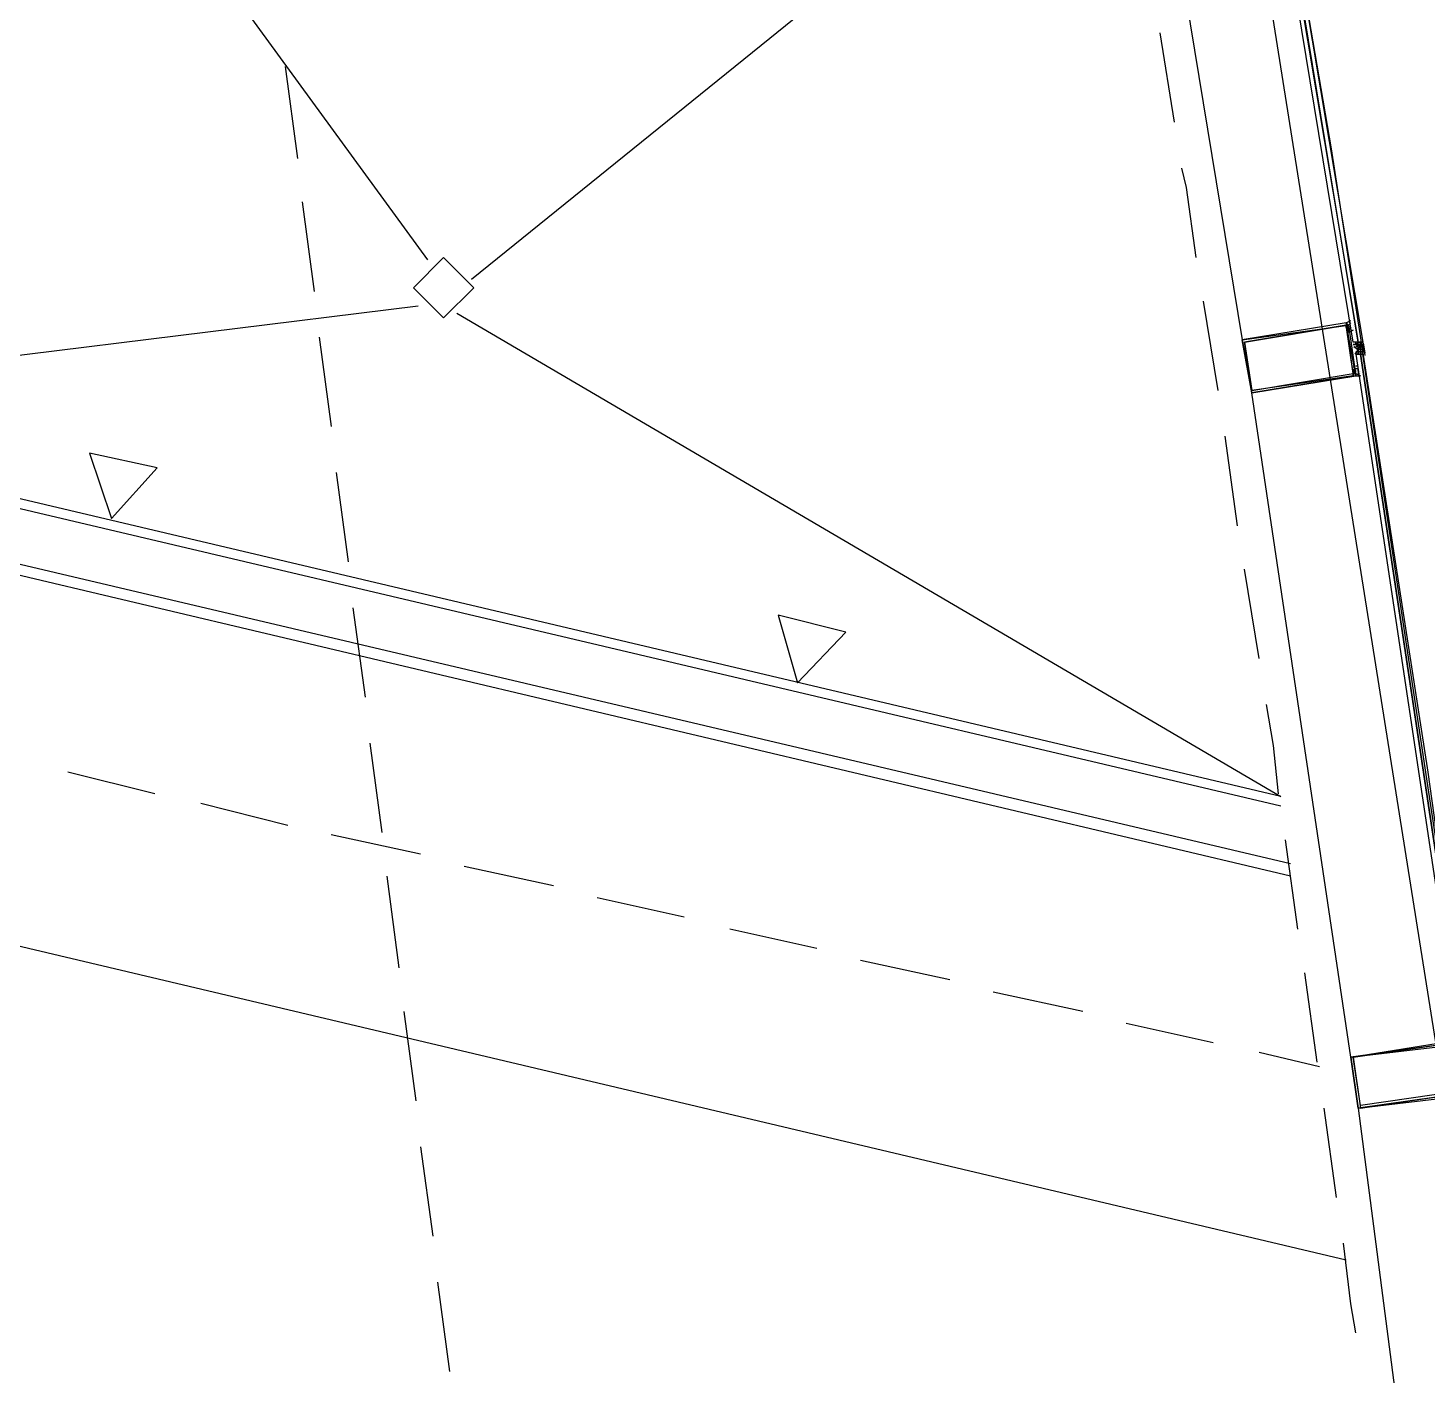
# Model space of a CAD drawing. Header units: feet. Extents: x -84 to 198, y -22 to 181.
# Drawn here: x 128.27 to 135.99, y 133.09 to 140.52 of the extents above; entities that cross this region are included whole.
import ezdxf

# ---------------------------------------------------------------- set-up
doc = ezdxf.new("R2010")
doc.units = ezdxf.units.FT
for name, color, linetype in [('A-AREA-UNIDAD', 30, 'CONTINUOUS'), ('A-LINEA', 7, 'CONTINUOUS'), ('A-LINEA-FINA', 9, 'CONTINUOUS')]:
    doc.layers.add(name, color=color, linetype=linetype)

msp = doc.modelspace()

# ---------------------------------------------------------------- linework, layer by layer
at = {"layer": 'A-AREA-UNIDAD'}
msp.add_lwpolyline([(136.128, 134.3822), (134.72, 143.2533), (134.08, 143.3422), (134, 143.5378), (131.2, 144.8178), (130.4, 144.9422), (130.112, 145.2978), (127.28, 146.4533), (126.672, 146.4889), (126.56, 146.7378), (123.648, 147.8222), (122.912, 147.8933), (122.848, 148.0889), (115.968, 150.2222), (115.2, 150.2578), (115.168, 150.4178), (111.968, 151.2178), (111.328, 151.2178), (111.28, 151.3778), (104.032, 152.7289)], dxfattribs=at)
at = {"layer": 'A-LINEA'}
for p, q in [((130.48, 139.2444), (127.2533, 143.6711)), ((134.3733, 142.4578), (134.9733, 138.8044)), ((130.72, 139.1378), (134.2667, 142.0044)), ((134.6, 140.0044), (134.52, 140.4978)), ((129.6933, 140.3111), (129.76, 139.8044)), ((129.7867, 139.5644), (129.8533, 139.0711)), ((135.1867, 136.2844), (123.2133, 139.1111)), ((135.1867, 136.2311), (123.2533, 139.0444)), ((126.0133, 138.4444), (130.4267, 138.9911)), ((134.84, 138.5244), (134.76, 139.0178)), ((130.64, 138.9511), (135.1867, 136.2844)), ((135.5733, 138.8844), (135.5733, 138.8844)), ((135.5867, 138.8844), (135.5867, 138.8844)), ((129.88, 138.8178), (129.9467, 138.3244)), ((135.5733, 138.8711), (135.5733, 138.8711)), ((135.5867, 138.8711), (135.5867, 138.8711)), ((135.5867, 138.8711), (135.5867, 138.8711)), ((135.5867, 138.7778), (135.5867, 138.7778)), ((135.6, 138.7778), (135.5867, 138.7778)), ((135.6, 138.7778), (135.6, 138.7911)), ((135.6, 138.7911), (135.6, 138.7911)), ((135.6, 138.7778), (135.6, 138.7778)), ((135.6, 138.7778), (135.6, 138.7778)), ((135.6, 138.7778), (135.6, 138.7778)), ((135.6, 138.7778), (135.6, 138.7778)), ((135.6, 138.7778), (135.6, 138.7778)), ((135.6, 138.7778), (135.6, 138.7778)), ((135.6, 138.7778), (135.6, 138.7778)), ((135.6, 138.7778), (135.6, 138.7778)), ((135.6, 138.7778), (135.6, 138.7778)), ((135.6, 138.7778), (135.6, 138.7778)), ((135.6, 138.7778), (135.6, 138.7778)), ((135.6, 138.7778), (135.6, 138.7778)), ((135.6, 138.7778), (135.6, 138.7778)), ((135.6, 138.7778), (135.6, 138.7778)), ((135.6, 138.7778), (135.6, 138.7778)), ((135.6, 138.7778), (135.6, 138.7778)), ((135.6, 138.7778), (135.6, 138.7778)), ((135.6, 138.7644), (135.6133, 138.7778)), ((135.6, 138.7778), (135.6, 138.7778)), ((135.6, 138.7778), (135.6133, 138.7778)), ((135.6, 138.7778), (135.6, 138.7778)), ((135.6, 138.7778), (135.6, 138.7778)), ((135.6, 138.7778), (135.6, 138.7778)), ((135.6133, 138.7778), (135.6, 138.7644)), ((135.6, 138.7778), (135.6, 138.7778)), ((135.6, 138.7778), (135.6, 138.7778)), ((135.6133, 138.7644), (135.6, 138.7644)), ((135.6, 138.7378), (135.6, 138.7378)), ((135.6, 138.7378), (135.6, 138.7378)), ((135.6133, 138.7378), (135.6, 138.7378)), ((135.6133, 138.7911), (135.6133, 138.7911)), ((135.6133, 138.7911), (135.6133, 138.7911)), ((135.6133, 138.7911), (135.6133, 138.7911)), ((135.6133, 138.7911), (135.6133, 138.7911)), ((135.6133, 138.7911), (135.6133, 138.7911)), ((135.6133, 138.7911), (135.6133, 138.7911)), ((135.6133, 138.7778), (135.6133, 138.7911)), ((135.6133, 138.7778), (135.6133, 138.7778)), ((135.6133, 138.7778), (135.6133, 138.7778)), ((135.6133, 138.7644), (135.6133, 138.7778)), ((135.6133, 138.7778), (135.6133, 138.7778)), ((135.6133, 138.7778), (135.6133, 138.7778)), ((135.6133, 138.7778), (135.6133, 138.7778)), ((135.6133, 138.7778), (135.6133, 138.7778)), ((135.6133, 138.7778), (135.6133, 138.7778)), ((135.6133, 138.7778), (135.6133, 138.7778)), ((135.6133, 138.7778), (135.6133, 138.7778)), ((135.6133, 138.7778), (135.6133, 138.7778)), ((135.6133, 138.7778), (135.6133, 138.7778)), ((135.6133, 138.7778), (135.6133, 138.7778)), ((135.6133, 138.7778), (135.6133, 138.7778)), ((135.6133, 138.7644), (135.6133, 138.7778)), ((135.6133, 138.7778), (135.6133, 138.7778)), ((135.6133, 138.7778), (135.6133, 138.7778)), ((135.6267, 138.7644), (135.6133, 138.7778)), ((135.6133, 138.7778), (135.6267, 138.7778)), ((135.6267, 138.7778), (135.6133, 138.7778)), ((135.6133, 138.7778), (135.6133, 138.7778)), ((135.6133, 138.7778), (135.6133, 138.7778)), ((135.6133, 138.7778), (135.6133, 138.7778)), ((135.6133, 138.7778), (135.6133, 138.7778)), ((135.6133, 138.7778), (135.6133, 138.7778)), ((135.6133, 138.7778), (135.6133, 138.7778)), ((135.6133, 138.7778), (135.6133, 138.7778)), ((135.6133, 138.7778), (135.6133, 138.7778)), ((135.6133, 138.7778), (135.6267, 138.7778)), ((135.6133, 138.7778), (135.6133, 138.7778)), ((135.6133, 138.7778), (135.6133, 138.7778)), ((135.6133, 138.7778), (135.6133, 138.7778)), ((135.6133, 138.7778), (135.6133, 138.7778)), ((135.6133, 138.7778), (135.6133, 138.7778)), ((135.6133, 138.7778), (135.6133, 138.7778)), ((135.6133, 138.7778), (135.6133, 138.7778)), ((135.6133, 138.7778), (135.6133, 138.7778)), ((135.6133, 138.7778), (135.6133, 138.7778)), ((135.6133, 138.7778), (135.6133, 138.7778)), ((135.6133, 138.7778), (135.6133, 138.7778)), ((135.6133, 138.7778), (135.6133, 138.7778)), ((135.6133, 138.7778), (135.6133, 138.7778)), ((135.6133, 138.7778), (135.6133, 138.7778)), ((135.6267, 138.7778), (135.6133, 138.7778)), ((135.6133, 138.7778), (135.6133, 138.7778)), ((135.6133, 138.7778), (135.6133, 138.7778)), ((135.6267, 138.7778), (135.6133, 138.7778)), ((135.6133, 138.7644), (135.6267, 138.7644)), ((135.6133, 138.7644), (135.6133, 138.7644)), ((135.6133, 138.7511), (135.6267, 138.7644)), ((135.6133, 138.7644), (135.6133, 138.7644)), ((135.6133, 138.7644), (135.6133, 138.7644)), ((135.6133, 138.7644), (135.6133, 138.7644)), ((135.6133, 138.7644), (135.6133, 138.7644)), ((135.6133, 138.7644), (135.6133, 138.7644)), ((135.6133, 138.7644), (135.6133, 138.7644)), ((135.6133, 138.7644), (135.6133, 138.7644)), ((135.6133, 138.7644), (135.6133, 138.7644)), ((135.6133, 138.7644), (135.6133, 138.7644)), ((135.6133, 138.7644), (135.6133, 138.7644)), ((135.6133, 138.7644), (135.6267, 138.7644)), ((135.6133, 138.7644), (135.6133, 138.7644)), ((135.6133, 138.7644), (135.6133, 138.7644)), ((135.6133, 138.7644), (135.6133, 138.7644)), ((135.6133, 138.7644), (135.6133, 138.7644)), ((135.6133, 138.7644), (135.6133, 138.7644)), ((135.6133, 138.7644), (135.6133, 138.7644)), ((135.6133, 138.7644), (135.6133, 138.7644)), ((135.6133, 138.7644), (135.6133, 138.7644)), ((135.6133, 138.7644), (135.6133, 138.7644)), ((135.6133, 138.7644), (135.6133, 138.7644)), ((135.6133, 138.7644), (135.6133, 138.7644)), ((135.6133, 138.7644), (135.6133, 138.7644)), ((135.6133, 138.7644), (135.6267, 138.7644)), ((135.6133, 138.7644), (135.6133, 138.7644)), ((135.6133, 138.7644), (135.6267, 138.7644)), ((135.6133, 138.7644), (135.6133, 138.7644)), ((135.6133, 138.7644), (135.6133, 138.7644)), ((135.6133, 138.7644), (135.6133, 138.7644)), ((135.6133, 138.7644), (135.6133, 138.7644)), ((135.6133, 138.7644), (135.6133, 138.7644)), ((135.6133, 138.7644), (135.6133, 138.7644)), ((135.6133, 138.7644), (135.6133, 138.7644)), ((135.6133, 138.7511), (135.6133, 138.7644)), ((135.6133, 138.7511), (135.6133, 138.7644)), ((135.6133, 138.7511), (135.6133, 138.7511)), ((135.6267, 138.7511), (135.6133, 138.7511)), ((135.6133, 138.7511), (135.6133, 138.7511)), ((135.6133, 138.7511), (135.6133, 138.7511)), ((135.6133, 138.7511), (135.6133, 138.7511)), ((135.6133, 138.7511), (135.6133, 138.7511)), ((135.6133, 138.7511), (135.6133, 138.7511)), ((135.6133, 138.7511), (135.6133, 138.7511)), ((135.6133, 138.7511), (135.6133, 138.7511)), ((135.6133, 138.7511), (135.6133, 138.7511)), ((135.6133, 138.7511), (135.6133, 138.7378)), ((135.6133, 138.7511), (135.6133, 138.7511)), ((135.6133, 138.7511), (135.6133, 138.7511)), ((135.6133, 138.7511), (135.6133, 138.7511)), ((135.6133, 138.7511), (135.6133, 138.7511)), ((135.6133, 138.7511), (135.6133, 138.7511)), ((135.6133, 138.7511), (135.6133, 138.7511)), ((135.6133, 138.7511), (135.6133, 138.7511)), ((135.6133, 138.7511), (135.6267, 138.7511)), ((135.6133, 138.7511), (135.6133, 138.7511)), ((135.6133, 138.7511), (135.6133, 138.7511)), ((135.6133, 138.7511), (135.6133, 138.7511)), ((135.6267, 138.7511), (135.6133, 138.7511)), ((135.6133, 138.7511), (135.6133, 138.7511)), ((135.6133, 138.7511), (135.6133, 138.7511)), ((135.6267, 138.7511), (135.6133, 138.7511)), ((135.6133, 138.7378), (135.6133, 138.7378)), ((135.6133, 138.7378), (135.6133, 138.7378)), ((135.6133, 138.7378), (135.6133, 138.7378)), ((135.6133, 138.7378), (135.6267, 138.7378)), ((135.6133, 138.7378), (135.6133, 138.7378)), ((135.6133, 138.7378), (135.6133, 138.7378)), ((135.6133, 138.7378), (135.6133, 138.7378)), ((135.6133, 138.7378), (135.6133, 138.7378)), ((135.6133, 138.7378), (135.6133, 138.7378)), ((135.6133, 138.7378), (135.6133, 138.7378)), ((135.6133, 138.7378), (135.6133, 138.7378)), ((135.6133, 138.7378), (135.6133, 138.7378)), ((135.6133, 138.7378), (135.6133, 138.7378)), ((135.6133, 138.7378), (135.6133, 138.7378)), ((135.6133, 138.7378), (135.6133, 138.7378)), ((135.6133, 138.7378), (135.6133, 138.7378)), ((135.6267, 138.7378), (135.6133, 138.7378)), ((135.6133, 138.7378), (135.6133, 138.7378)), ((135.6267, 138.7378), (135.6133, 138.7378)), ((135.6133, 138.7244), (135.6133, 138.7378)), ((135.6133, 138.7378), (135.6133, 138.7378)), ((135.6133, 138.7378), (135.6133, 138.7378)), ((135.6133, 138.7378), (135.6133, 138.7378)), ((135.6133, 138.7378), (135.6267, 138.7378)), ((135.6133, 138.7378), (135.6133, 138.7378)), ((135.6133, 138.7378), (135.6133, 138.7378)), ((135.6133, 138.7378), (135.6133, 138.7378)), ((135.6133, 138.7378), (135.6133, 138.7378)), ((135.6133, 138.7378), (135.6133, 138.7378)), ((135.6133, 138.7378), (135.6133, 138.7378)), ((135.6133, 138.7378), (135.6133, 138.7244)), ((135.6133, 138.7378), (135.6133, 138.7244)), ((135.6133, 138.7378), (135.6133, 138.7378)), ((135.6133, 138.7378), (135.6133, 138.7378)), ((135.6267, 138.7911), (135.6267, 138.7911)), ((135.6267, 138.7911), (135.6267, 138.7911)), ((135.6267, 138.7778), (135.6267, 138.7911)), ((135.6267, 138.7911), (135.6267, 138.7911)), ((135.6267, 138.7911), (135.6267, 138.7911)), ((135.6267, 138.7911), (135.6267, 138.7911)), ((135.6267, 138.7911), (135.6267, 138.7911)), ((135.6267, 138.7911), (135.6267, 138.7911)), ((135.6267, 138.7911), (135.6267, 138.7911)), ((135.6267, 138.7911), (135.6267, 138.7911)), ((135.6267, 138.7911), (135.6267, 138.7911)), ((135.6267, 138.7911), (135.6267, 138.7911)), ((135.6267, 138.7778), (135.6267, 138.7911)), ((135.6267, 138.7911), (135.6267, 138.7911)), ((135.6267, 138.7911), (135.6267, 138.7911)), ((135.6267, 138.7911), (135.6267, 138.7911)), ((135.64, 138.7911), (135.6267, 138.7911)), ((135.6267, 138.7911), (135.6267, 138.7911)), ((135.64, 138.7911), (135.6267, 138.7911)), ((135.6267, 138.7778), (135.6267, 138.7778)), ((135.6267, 138.7778), (135.6267, 138.7778)), ((135.6267, 138.7778), (135.6267, 138.7778)), ((135.6267, 138.7778), (135.6267, 138.7778)), ((135.6267, 138.7778), (135.6267, 138.7778)), ((135.6267, 138.7778), (135.6267, 138.7778)), ((135.6267, 138.7778), (135.64, 138.7778)), ((135.6267, 138.7778), (135.6267, 138.7778)), ((135.6267, 138.7778), (135.6267, 138.7778)), ((135.6267, 138.7778), (135.6267, 138.7778)), ((135.6267, 138.7778), (135.6267, 138.7778)), ((135.6267, 138.7778), (135.6267, 138.7778)), ((135.6267, 138.7778), (135.6267, 138.7778)), ((135.6267, 138.7644), (135.6267, 138.7778)), ((135.6267, 138.7644), (135.6267, 138.7778)), ((135.6267, 138.7644), (135.6267, 138.7778)), ((135.6267, 138.7778), (135.6267, 138.7778)), ((135.6267, 138.7778), (135.6267, 138.7778)), ((135.6267, 138.7778), (135.6267, 138.7778)), ((135.6267, 138.7778), (135.6267, 138.7778)), ((135.6267, 138.7778), (135.6267, 138.7778)), ((135.6267, 138.7778), (135.6267, 138.7778)), ((135.6267, 138.7778), (135.6267, 138.7778)), ((135.6267, 138.7778), (135.6267, 138.7778)), ((135.6267, 138.7778), (135.6267, 138.7778)), ((135.6267, 138.7778), (135.6267, 138.7778)), ((135.6267, 138.7778), (135.6267, 138.7778)), ((135.6267, 138.7778), (135.6267, 138.7778)), ((135.6267, 138.7778), (135.6267, 138.7778)), ((135.6267, 138.7778), (135.6267, 138.7778)), ((135.6267, 138.7778), (135.6267, 138.7644)), ((135.6267, 138.7778), (135.6267, 138.7778)), ((135.64, 138.7778), (135.6267, 138.7778)), ((135.6267, 138.7644), (135.6267, 138.7778)), ((135.6267, 138.7644), (135.6267, 138.7778)), ((135.6267, 138.7778), (135.6267, 138.7778)), ((135.6267, 138.7778), (135.6267, 138.7778)), ((135.6267, 138.7778), (135.6267, 138.7778)), ((135.6267, 138.7778), (135.6267, 138.7644)), ((135.6267, 138.7644), (135.6267, 138.7778)), ((135.6267, 138.7778), (135.6267, 138.7778)), ((135.6267, 138.7778), (135.6267, 138.7778)), ((135.6267, 138.7778), (135.6267, 138.7778)), ((135.6267, 138.7644), (135.64, 138.7778)), ((135.6267, 138.7778), (135.6267, 138.7778)), ((135.6267, 138.7778), (135.6267, 138.7778)), ((135.6267, 138.7778), (135.6267, 138.7778)), ((135.6267, 138.7644), (135.6267, 138.7644)), ((135.6267, 138.7644), (135.6267, 138.7644)), ((135.6267, 138.7644), (135.6267, 138.7644)), ((135.6267, 138.7644), (135.6267, 138.7644)), ((135.6267, 138.7644), (135.6267, 138.7644)), ((135.6267, 138.7644), (135.6267, 138.7644)), ((135.6267, 138.7644), (135.6267, 138.7644)), ((135.6267, 138.7644), (135.6267, 138.7644)), ((135.6267, 138.7644), (135.6267, 138.7644)), ((135.64, 138.7644), (135.6267, 138.7644)), ((135.6267, 138.7644), (135.6267, 138.7644)), ((135.6267, 138.7644), (135.6267, 138.7644)), ((135.6267, 138.7644), (135.6267, 138.7644)), ((135.6267, 138.7644), (135.6267, 138.7644)), ((135.6267, 138.7644), (135.6267, 138.7644)), ((135.6267, 138.7644), (135.64, 138.7644)), ((135.6267, 138.7644), (135.6267, 138.7644)), ((135.6267, 138.7644), (135.6267, 138.7644)), ((135.6267, 138.7644), (135.6267, 138.7511)), ((135.6267, 138.7644), (135.6267, 138.7644)), ((135.64, 138.7644), (135.6267, 138.7644)), ((135.6267, 138.7644), (135.6267, 138.7644)), ((135.6267, 138.7644), (135.6267, 138.7644)), ((135.6267, 138.7644), (135.6267, 138.7644)), ((135.6267, 138.7644), (135.6267, 138.7644)), ((135.6267, 138.7644), (135.6267, 138.7644)), ((135.6267, 138.7644), (135.6267, 138.7644)), ((135.6267, 138.7644), (135.6267, 138.7644)), ((135.6267, 138.7644), (135.6267, 138.7644)), ((135.6267, 138.7644), (135.6267, 138.7644)), ((135.6267, 138.7644), (135.6267, 138.7644)), ((135.6267, 138.7644), (135.6267, 138.7644)), ((135.6267, 138.7644), (135.6267, 138.7644)), ((135.6267, 138.7644), (135.6267, 138.7644)), ((135.6267, 138.7644), (135.6267, 138.7644)), ((135.6267, 138.7644), (135.6267, 138.7644)), ((135.6267, 138.7644), (135.6267, 138.7644)), ((135.6267, 138.7644), (135.6267, 138.7644)), ((135.6267, 138.7644), (135.6267, 138.7644)), ((135.6267, 138.7644), (135.6267, 138.7644)), ((135.6267, 138.7644), (135.6267, 138.7644)), ((135.6267, 138.7644), (135.6267, 138.7511)), ((135.6267, 138.7644), (135.6267, 138.7644)), ((135.6267, 138.7644), (135.6267, 138.7644)), ((135.6267, 138.7644), (135.6267, 138.7644)), ((135.6267, 138.7644), (135.6267, 138.7644)), ((135.6267, 138.7644), (135.6267, 138.7644)), ((135.64, 138.7644), (135.6267, 138.7644)), ((135.64, 138.7644), (135.6267, 138.7644)), ((135.64, 138.7644), (135.6267, 138.7644)), ((135.6267, 138.7644), (135.6267, 138.7644)), ((135.6267, 138.7644), (135.6267, 138.7644)), ((135.6267, 138.7644), (135.6267, 138.7644)), ((135.64, 138.7644), (135.6267, 138.7644)), ((135.64, 138.7644), (135.6267, 138.7644)), ((135.6267, 138.7511), (135.6267, 138.7511)), ((135.6267, 138.7511), (135.6267, 138.7511)), ((135.6267, 138.7511), (135.6267, 138.7511)), ((135.6267, 138.7511), (135.6267, 138.7511)), ((135.6267, 138.7511), (135.6267, 138.7511)), ((135.6267, 138.7511), (135.6267, 138.7511)), ((135.6267, 138.7511), (135.6267, 138.7511)), ((135.6267, 138.7511), (135.6267, 138.7511)), ((135.6267, 138.7511), (135.6267, 138.7511)), ((135.6267, 138.7511), (135.64, 138.7511)), ((135.6267, 138.7511), (135.6267, 138.7511)), ((135.6267, 138.7511), (135.6267, 138.7511)), ((135.6267, 138.7511), (135.6267, 138.7511)), ((135.6267, 138.7511), (135.6267, 138.7511)), ((135.6267, 138.7511), (135.6267, 138.7511)), ((135.6267, 138.7511), (135.6267, 138.7511)), ((135.6267, 138.7511), (135.6267, 138.7511)), ((135.6267, 138.7511), (135.6267, 138.7511)), ((135.6267, 138.7511), (135.64, 138.7511)), ((135.64, 138.7511), (135.6267, 138.7511)), ((135.6267, 138.7511), (135.64, 138.7511)), ((135.64, 138.7511), (135.6267, 138.7511)), ((135.6267, 138.7511), (135.6267, 138.7511)), ((135.6267, 138.7511), (135.6267, 138.7511)), ((135.6267, 138.7511), (135.64, 138.7511)), ((135.6267, 138.7511), (135.6267, 138.7378)), ((135.6267, 138.7511), (135.6267, 138.7378)), ((135.6267, 138.7511), (135.6267, 138.7511)), ((135.6267, 138.7511), (135.6267, 138.7378)), ((135.6267, 138.7511), (135.6267, 138.7511)), ((135.6267, 138.7511), (135.6267, 138.7511)), ((135.6267, 138.7511), (135.64, 138.7511)), ((135.6267, 138.7511), (135.6267, 138.7511)), ((135.6267, 138.7511), (135.6267, 138.7511)), ((135.6267, 138.7511), (135.6267, 138.7511)), ((135.6267, 138.7511), (135.6267, 138.7511)), ((135.6267, 138.7511), (135.6267, 138.7511)), ((135.6267, 138.7511), (135.6267, 138.7378)), ((135.6267, 138.7511), (135.6267, 138.7511)), ((135.6267, 138.7511), (135.6267, 138.7511)), ((135.6267, 138.7511), (135.6267, 138.7511)), ((135.6267, 138.7511), (135.6267, 138.7378)), ((135.6267, 138.7511), (135.6267, 138.7511)), ((135.6267, 138.7511), (135.6267, 138.7511)), ((135.6267, 138.7511), (135.64, 138.7511)), ((135.6267, 138.7511), (135.6267, 138.7378)), ((135.6267, 138.7511), (135.6267, 138.7511)), ((135.6267, 138.7511), (135.6267, 138.7511)), ((135.6267, 138.7511), (135.6267, 138.7511)), ((135.6267, 138.7511), (135.6267, 138.7511)), ((135.6267, 138.7511), (135.6267, 138.7511)), ((135.6267, 138.7511), (135.6267, 138.7511)), ((135.6267, 138.7511), (135.6267, 138.7511)), ((135.6267, 138.7511), (135.6267, 138.7511)), ((135.6267, 138.7511), (135.6267, 138.7511)), ((135.6267, 138.7511), (135.6267, 138.7511)), ((135.6267, 138.7511), (135.6267, 138.7511)), ((135.6267, 138.7511), (135.6267, 138.7511)), ((135.6267, 138.7378), (135.6267, 138.7378)), ((135.6267, 138.7378), (135.6267, 138.7378)), ((135.6267, 138.7378), (135.6267, 138.7378)), ((135.6267, 138.7378), (135.6267, 138.7378)), ((135.6267, 138.7378), (135.6267, 138.7378)), ((135.6267, 138.7378), (135.6267, 138.7378)), ((135.6267, 138.7378), (135.6267, 138.7378)), ((135.6267, 138.7378), (135.6267, 138.7378)), ((135.6267, 138.7378), (135.6267, 138.7378)), ((135.6267, 138.7378), (135.6267, 138.7378)), ((135.6267, 138.7378), (135.6267, 138.7378)), ((135.6267, 138.7378), (135.6267, 138.7378)), ((135.6267, 138.7378), (135.6267, 138.7378)), ((135.6267, 138.7378), (135.6267, 138.7378)), ((135.6267, 138.7378), (135.6267, 138.7378)), ((135.6267, 138.7378), (135.6267, 138.7378)), ((135.6267, 138.7378), (135.6267, 138.7378)), ((135.6267, 138.7378), (135.6267, 138.7378)), ((135.6267, 138.7378), (135.6267, 138.7378)), ((135.6267, 138.7378), (135.6267, 138.7378)), ((135.6267, 138.7378), (135.6267, 138.7378)), ((135.6267, 138.7378), (135.6267, 138.7378)), ((135.6267, 138.7378), (135.6267, 138.7378)), ((135.6267, 138.7378), (135.6267, 138.7378)), ((135.6267, 138.7378), (135.6267, 138.7378)), ((135.6267, 138.7378), (135.64, 138.7378)), ((135.6267, 138.7378), (135.64, 138.7378)), ((135.6267, 138.7378), (135.6267, 138.7378)), ((135.6267, 138.7378), (135.6267, 138.7378)), ((135.6267, 138.7378), (135.6267, 138.7378)), ((135.6267, 138.7378), (135.6267, 138.7244)), ((135.6267, 138.7378), (135.6267, 138.7378)), ((135.6267, 138.7378), (135.6267, 138.7378)), ((135.6267, 138.7378), (135.6267, 138.7378)), ((135.6267, 138.7378), (135.6267, 138.7378)), ((135.6267, 138.7378), (135.6267, 138.7378)), ((135.6267, 138.7378), (135.6267, 138.7378)), ((135.6267, 138.7378), (135.6267, 138.7378)), ((135.6267, 138.7378), (135.6267, 138.7378)), ((135.6267, 138.7378), (135.6267, 138.7378)), ((135.6267, 138.7378), (135.6267, 138.7378)), ((135.6267, 138.7378), (135.6267, 138.7378)), ((135.6267, 138.7378), (135.6267, 138.7378)), ((135.6267, 138.7378), (135.6267, 138.7378)), ((135.6267, 138.7378), (135.6267, 138.7378)), ((135.6267, 138.7378), (135.6267, 138.7378)), ((135.6267, 138.7378), (135.6267, 138.7378)), ((135.6267, 138.7378), (135.6267, 138.7378)), ((135.6267, 138.7378), (135.6267, 138.7378)), ((135.6267, 138.7378), (135.6267, 138.7378)), ((135.6267, 138.7378), (135.6267, 138.7378)), ((135.6267, 138.7378), (135.6267, 138.7378)), ((135.6267, 138.7378), (135.6267, 138.7378)), ((135.6267, 138.7378), (135.6267, 138.7378)), ((135.64, 138.7911), (135.64, 138.7911)), ((135.64, 138.7911), (135.64, 138.7911)), ((135.64, 138.7911), (135.64, 138.7911)), ((135.64, 138.7911), (135.64, 138.7911)), ((135.64, 138.7911), (135.64, 138.7911)), ((135.64, 138.7778), (135.64, 138.7778)), ((135.64, 138.7778), (135.64, 138.7778)), ((135.64, 138.7778), (135.64, 138.7778)), ((135.64, 138.7778), (135.64, 138.7778)), ((135.64, 138.7778), (135.64, 138.7778)), ((135.64, 138.7778), (135.64, 138.7778)), ((135.64, 138.7778), (135.64, 138.7778)), ((135.64, 138.7778), (135.64, 138.7778)), ((135.64, 138.7778), (135.64, 138.7778)), ((135.64, 138.7778), (135.64, 138.7778)), ((135.64, 138.7511), (135.64, 138.7644)), ((135.64, 138.7644), (135.64, 138.7644)), ((135.64, 138.7644), (135.64, 138.7644)), ((135.64, 138.7644), (135.64, 138.7644)), ((135.64, 138.7644), (135.64, 138.7644)), ((135.64, 138.7644), (135.64, 138.7644)), ((135.64, 138.7644), (135.64, 138.7644)), ((135.64, 138.7644), (135.64, 138.7644)), ((135.64, 138.7644), (135.64, 138.7644)), ((135.64, 138.7644), (135.64, 138.7644)), ((135.64, 138.7644), (135.64, 138.7644)), ((135.64, 138.7644), (135.64, 138.7644)), ((135.64, 138.7644), (135.64, 138.7644)), ((135.64, 138.7644), (135.64, 138.7644)), ((135.64, 138.7644), (135.64, 138.7644)), ((135.64, 138.7644), (135.64, 138.7644)), ((135.64, 138.7644), (135.64, 138.7644)), ((135.64, 138.7644), (135.64, 138.7644)), ((135.64, 138.7511), (135.64, 138.7511)), ((135.64, 138.7511), (135.64, 138.7511)), ((135.64, 138.7511), (135.64, 138.7378)), ((135.64, 138.7511), (135.64, 138.7511)), ((135.64, 138.7511), (135.64, 138.7511)), ((135.64, 138.7511), (135.64, 138.7511)), ((135.64, 138.7511), (135.64, 138.7511)), ((135.64, 138.7511), (135.64, 138.7511)), ((135.64, 138.7511), (135.64, 138.7511)), ((135.64, 138.7511), (135.64, 138.7511)), ((135.64, 138.7511), (135.64, 138.7511)), ((135.64, 138.7511), (135.64, 138.7511)), ((135.64, 138.7511), (135.64, 138.7511)), ((135.64, 138.7511), (135.64, 138.7511)), ((135.64, 138.7511), (135.64, 138.7511)), ((135.64, 138.7511), (135.64, 138.7511)), ((135.64, 138.7511), (135.64, 138.7511)), ((135.64, 138.7511), (135.64, 138.7511)), ((135.64, 138.7511), (135.64, 138.7511)), ((135.64, 138.7511), (135.64, 138.7511)), ((135.64, 138.7511), (135.64, 138.7511)), ((135.64, 138.7511), (135.64, 138.7511)), ((135.64, 138.7511), (135.64, 138.7511)), ((135.64, 138.7511), (135.64, 138.7511)), ((135.64, 138.7511), (135.64, 138.7511)), ((135.64, 138.7511), (135.64, 138.7511)), ((135.64, 138.7511), (135.64, 138.7511)), ((135.64, 138.7511), (135.64, 138.7511)), ((135.64, 138.7511), (135.64, 138.7511)), ((135.64, 138.7378), (135.64, 138.7378)), ((135.64, 138.7378), (135.64, 138.7378)), ((135.64, 138.7378), (135.64, 138.7378)), ((135.64, 138.7378), (135.64, 138.7378)), ((135.64, 138.7378), (135.64, 138.7378)), ((135.64, 138.7378), (135.64, 138.7378)), ((135.64, 138.7378), (135.64, 138.7378)), ((135.64, 138.7378), (135.64, 138.7378)), ((135.64, 138.7378), (135.64, 138.7378)), ((135.64, 138.7378), (135.64, 138.7378)), ((135.64, 138.7378), (135.64, 138.7378)), ((135.64, 138.7378), (135.64, 138.7378)), ((135.64, 138.7378), (135.64, 138.7244)), ((135.64, 138.7378), (135.64, 138.7378)), ((135.64, 138.7378), (135.64, 138.7378)), ((135.64, 138.7378), (135.64, 138.7378)), ((135.64, 138.7378), (135.64, 138.7378)), ((135.64, 138.7378), (135.64, 138.7378)), ((135.64, 138.7378), (135.64, 138.7378)), ((135.64, 138.7378), (135.64, 138.7378)), ((135.64, 138.7244), (135.64, 138.7378)), ((135.64, 138.7378), (135.64, 138.7378)), ((135.64, 138.7244), (135.64, 138.7378)), ((135.6413, 138.7863), (135.6508, 138.7291)), ((135.6416, 138.7743), (135.6502, 138.717)), ((135.24, 135.9111), (123.48, 138.6844)), ((135.6, 138.7244), (135.6, 138.7244)), ((135.6, 138.7244), (135.6, 138.7244)), ((135.6, 138.7244), (135.6, 138.7244)), ((135.6, 138.7244), (135.6, 138.7244)), ((135.6133, 138.7244), (135.6133, 138.7244)), ((135.6133, 138.7244), (135.6133, 138.7244)), ((135.6133, 138.7244), (135.6133, 138.7244)), ((135.6133, 138.7244), (135.6133, 138.7244)), ((135.6133, 138.7244), (135.6133, 138.7244)), ((135.6133, 138.7244), (135.6133, 138.7244)), ((135.6133, 138.7244), (135.6133, 138.7244)), ((135.6133, 138.7244), (135.6133, 138.7244)), ((135.6267, 138.7244), (135.6133, 138.7244)), ((135.6267, 138.7244), (135.6267, 138.7244)), ((135.6267, 138.7244), (135.6267, 138.7244)), ((135.6267, 138.7244), (135.6267, 138.7244)), ((135.6267, 138.7244), (135.6267, 138.7244)), ((135.6267, 138.7244), (135.6267, 138.7244)), ((135.6267, 138.7244), (135.6267, 138.7244)), ((135.6267, 138.7244), (135.6267, 138.7244)), ((135.64, 138.7244), (135.64, 138.7244)), ((135.64, 138.7244), (135.64, 138.7244)), ((135.64, 138.7244), (135.64, 138.7244)), ((135.64, 138.7244), (135.64, 138.7244)), ((135.64, 138.7244), (135.64, 138.7244)), ((135.64, 138.7244), (135.64, 138.7244)), ((135.64, 138.7244), (135.64, 138.7244)), ((135.64, 138.7244), (135.64, 138.7244)), ((135.24, 135.8444), (123.52, 138.6178)), ((135.6133, 138.6444), (135.6133, 138.6311)), ((135.6133, 138.6311), (135.6133, 138.6178)), ((135.6133, 138.6311), (135.6133, 138.6178)), ((135.6133, 138.6178), (135.6133, 138.6044)), ((135.6267, 138.6311), (135.6267, 138.6311)), ((135.6267, 138.6178), (135.6267, 138.6178)), ((135.6267, 138.6178), (135.6267, 138.6178)), ((135.5733, 134.8444), (135.0267, 138.5111)), ((134.9467, 137.7778), (134.88, 138.2711)), ((129.9733, 138.0711), (130.04, 137.5778)), ((135.0667, 137.0444), (134.9867, 137.5378)), ((130.0667, 137.3244), (130.1333, 136.8311)), ((130.16, 136.5778), (130.2267, 136.0844)), ((128.9733, 136.2978), (128.4933, 136.4178)), ((135.5467, 133.7244), (125.0133, 136.2178)), ((129.7067, 136.1244), (129.2267, 136.2444)), ((130.44, 135.9644), (129.9467, 136.0711)), ((135.28, 135.5511), (135.2133, 136.0444)), ((131.1733, 135.7911), (130.68, 135.8978)), ((130.2533, 135.8444), (130.32, 135.3378)), ((131.8933, 135.6178), (131.4133, 135.7244)), ((132.6267, 135.4444), (132.1467, 135.5511)), ((133.36, 135.2711), (132.8667, 135.3778)), ((135.3867, 134.8178), (135.32, 135.3111)), ((134.0933, 135.0978), (133.6, 135.2044)), ((130.3467, 135.0978), (130.4133, 134.6044)), ((134.8133, 134.9244), (134.3333, 135.0311)), ((135.4, 134.7911), (135.0667, 134.8711)), ((135.4933, 134.0711), (135.4267, 134.5644)), ((135.6133, 134.5644), (136.0933, 130.8844)), ((130.44, 134.3511), (130.5067, 133.8578)), ((130.5333, 133.6044), (130.6, 133.1111))]:
    msp.add_line(p, q, dxfattribs=at)
for points in [[(138.3067, 108.7111), (138.2133, 112.1778), (138.0667, 115.6578), (137.8533, 119.1244), (137.6, 122.5911), (137.28, 126.0578), (136.9067, 129.5244), (136.48, 132.9778), (136, 136.4178), (135.4667, 139.8578), (134.88, 143.2844)], [(134.96, 142.6844), (135.6133, 138.7911), (135.6, 138.7911), (135.5867, 138.7911), (134.9467, 142.6711), (134.9467, 142.6844), (134.96, 142.6844)], [(134.9867, 142.6844), (135.64, 138.7911), (135.6133, 138.7911), (134.9733, 142.6844), (134.9867, 142.6844)], [(134.72, 139.2578), (134.6667, 139.6444), (134.64, 139.7511)], [(130.7333, 139.0911), (130.5667, 139.2578), (130.4, 139.0911), (130.5667, 138.9244), (130.7333, 139.0911)], [(134.9733, 138.8044), (135.0267, 138.5111), (135.6, 138.6044), (135.5467, 138.8978), (134.9733, 138.8044)], [(135.0267, 138.5111), (134.9733, 138.8044), (135.56, 138.8844), (135.6, 138.6044), (135.0267, 138.5111)], [(134.9867, 138.7911), (135.0267, 138.5244), (135.5867, 138.6178), (135.5467, 138.8844), (134.9867, 138.7911)], [(135.0267, 138.5244), (134.9867, 138.7911), (135.5467, 138.8844), (135.5867, 138.6044), (135.0267, 138.5244)], [(135.56, 138.8844), (135.5467, 138.8978), (135.5467, 138.8978), (135.5733, 138.9111), (135.5733, 138.9111)], [(135.5867, 138.8578), (135.5867, 138.8578), (135.5867, 138.8578), (135.56, 138.8444), (135.56, 138.8444), (135.56, 138.8711), (135.56, 138.8711), (135.56, 138.8711), (135.56, 138.8711), (135.5467, 138.8711), (135.5467, 138.8711), (135.5467, 138.8711), (135.5467, 138.8844), (135.5467, 138.8844), (135.5467, 138.8844), (135.56, 138.8844), (135.56, 138.8844), (135.56, 138.8844), (135.56, 138.8844), (135.5733, 138.8978), (135.5733, 138.8978), (135.5733, 138.8978)], [(135.56, 138.8844), (135.5467, 138.8711), (135.5467, 138.8711), (135.5467, 138.8711), (135.5467, 138.8844), (135.5467, 138.8844), (135.5467, 138.8844), (135.5467, 138.8844), (135.5467, 138.8844), (135.5467, 138.8844), (135.5467, 138.8844)], [(135.5467, 138.8844), (135.5467, 138.8844), (135.5467, 138.8844), (135.56, 138.8844), (135.56, 138.8844)], [(135.5733, 138.8978), (135.5733, 138.8978), (135.5733, 138.8978)], [(135.5733, 138.8844), (135.5733, 138.8844), (135.5733, 138.8844)], [(135.5733, 138.8711), (135.5733, 138.8711), (135.5733, 138.8711), (135.56, 138.8578), (135.56, 138.8578), (135.56, 138.8711), (135.56, 138.8711)], [(135.5867, 138.7778), (135.6, 138.7778), (135.6133, 138.7911), (135.6267, 138.7911), (135.64, 138.7911)], [(135.64, 138.7778), (135.6267, 138.7778), (135.6133, 138.7778), (135.6, 138.7778), (135.5867, 138.7778)], [(135.5975, 138.7249), (135.613, 138.748), (135.5904, 138.7642)], [(135.5967, 138.7247), (135.6131, 138.7472), (135.5913, 138.7643)], [(135.64, 138.7378), (135.6267, 138.7378), (135.6133, 138.7378), (135.6, 138.7378)], [(135.6133, 138.7778), (135.6267, 138.7778), (135.6267, 138.7911), (135.64, 138.7911)], [(135.6133, 138.7511), (135.6133, 138.7511), (135.6267, 138.7511)], [(135.64, 138.7778), (135.6267, 138.7778), (135.6267, 138.7644)], [(135.64, 138.7244), (135.64, 138.7378), (135.64, 138.7244)], [(135.5867, 138.6578), (135.6, 138.6311), (135.6, 138.6311), (135.5867, 138.6311), (135.5867, 138.6311), (135.5867, 138.6311), (135.5867, 138.6311), (135.5867, 138.6311)], [(136.2, 134.8178), (136.2133, 134.8311), (135.6267, 138.7244), (135.6133, 138.7244), (135.6, 138.7244), (136.1867, 134.8178), (136.2, 134.8178)], [(135.6, 138.7244), (135.6133, 138.7244), (135.6267, 138.7244), (135.64, 138.7244)], [(135.6133, 138.6578), (135.6, 138.6578), (135.6, 138.6578)], [(136.2267, 134.8311), (135.64, 138.7244), (135.6267, 138.7244), (136.2133, 134.8311), (136.2133, 134.8178), (136.2267, 134.8311)], [(135.5867, 138.6444), (135.6, 138.6178), (135.6, 138.6178), (135.5867, 138.6178), (135.5867, 138.6178), (135.5867, 138.6178), (135.5867, 138.6178), (135.5867, 138.6178), (135.5867, 138.6044), (135.5867, 138.6044), (135.5867, 138.6178), (135.6, 138.6178), (135.6, 138.6178), (135.6, 138.6044), (135.6, 138.6044), (135.6267, 138.6044), (135.6267, 138.6044), (135.6267, 138.6044)], [(135.5867, 138.6311), (135.5867, 138.6311), (135.6, 138.6311), (135.6, 138.6311), (135.5867, 138.6178)], [(135.5867, 138.6178), (135.5867, 138.6178), (135.5867, 138.6178), (135.5867, 138.6178), (135.6, 138.6178), (135.6, 138.6178), (135.6, 138.6178), (135.6, 138.6178), (135.6267, 138.6044), (135.6267, 138.6044)], [(135.6133, 138.6311), (135.6133, 138.6311), (135.6133, 138.6444), (135.6133, 138.6444), (135.6, 138.6444), (135.6, 138.6444)], [(135.6133, 138.6444), (135.6133, 138.6444), (135.6133, 138.6444), (135.6133, 138.6444)], [(135.1733, 136.2978), (135.1467, 136.5644), (135.1067, 136.7911)], [(135.6133, 134.5644), (135.5733, 134.8444), (136.1467, 134.9378), (136.1867, 134.6444), (135.6133, 134.5644)], [(135.5733, 134.8444), (135.6133, 134.5644), (136.1867, 134.6311), (136.1467, 134.9244), (135.5733, 134.8444)], [(135.6267, 134.5778), (135.5867, 134.8444), (136.1333, 134.9244), (136.1733, 134.6578), (135.6267, 134.5778)], [(135.5867, 134.8444), (135.6267, 134.5644), (136.1733, 134.6444), (136.1467, 134.9111), (135.5867, 134.8444)], [(135.6, 133.3244), (135.5733, 133.4844), (135.5333, 133.8178)]]:
    msp.add_lwpolyline(points, dxfattribs=at)
for points in [[(135.56, 138.8711), (135.5467, 138.8711), (135.5467, 138.8711), (135.56, 138.8711)], [(135.6, 138.6178), (135.5867, 138.6178), (135.5867, 138.6178), (135.6, 138.6178)]]:
    msp.add_lwpolyline(points, close=True, dxfattribs=at)
at = {"layer": 'A-LINEA-FINA'}
for points in [[(128.9867, 138.0978), (128.6133, 138.1778), (128.7333, 137.8178), (128.9867, 138.0978), (128.9867, 138.0978)], [(132.7867, 137.1911), (132.4133, 137.2844), (132.52, 136.9111), (132.7867, 137.1911), (132.7867, 137.1911)]]:
    msp.add_lwpolyline(points, dxfattribs=at)

doc.saveas('drawing.dxf')
